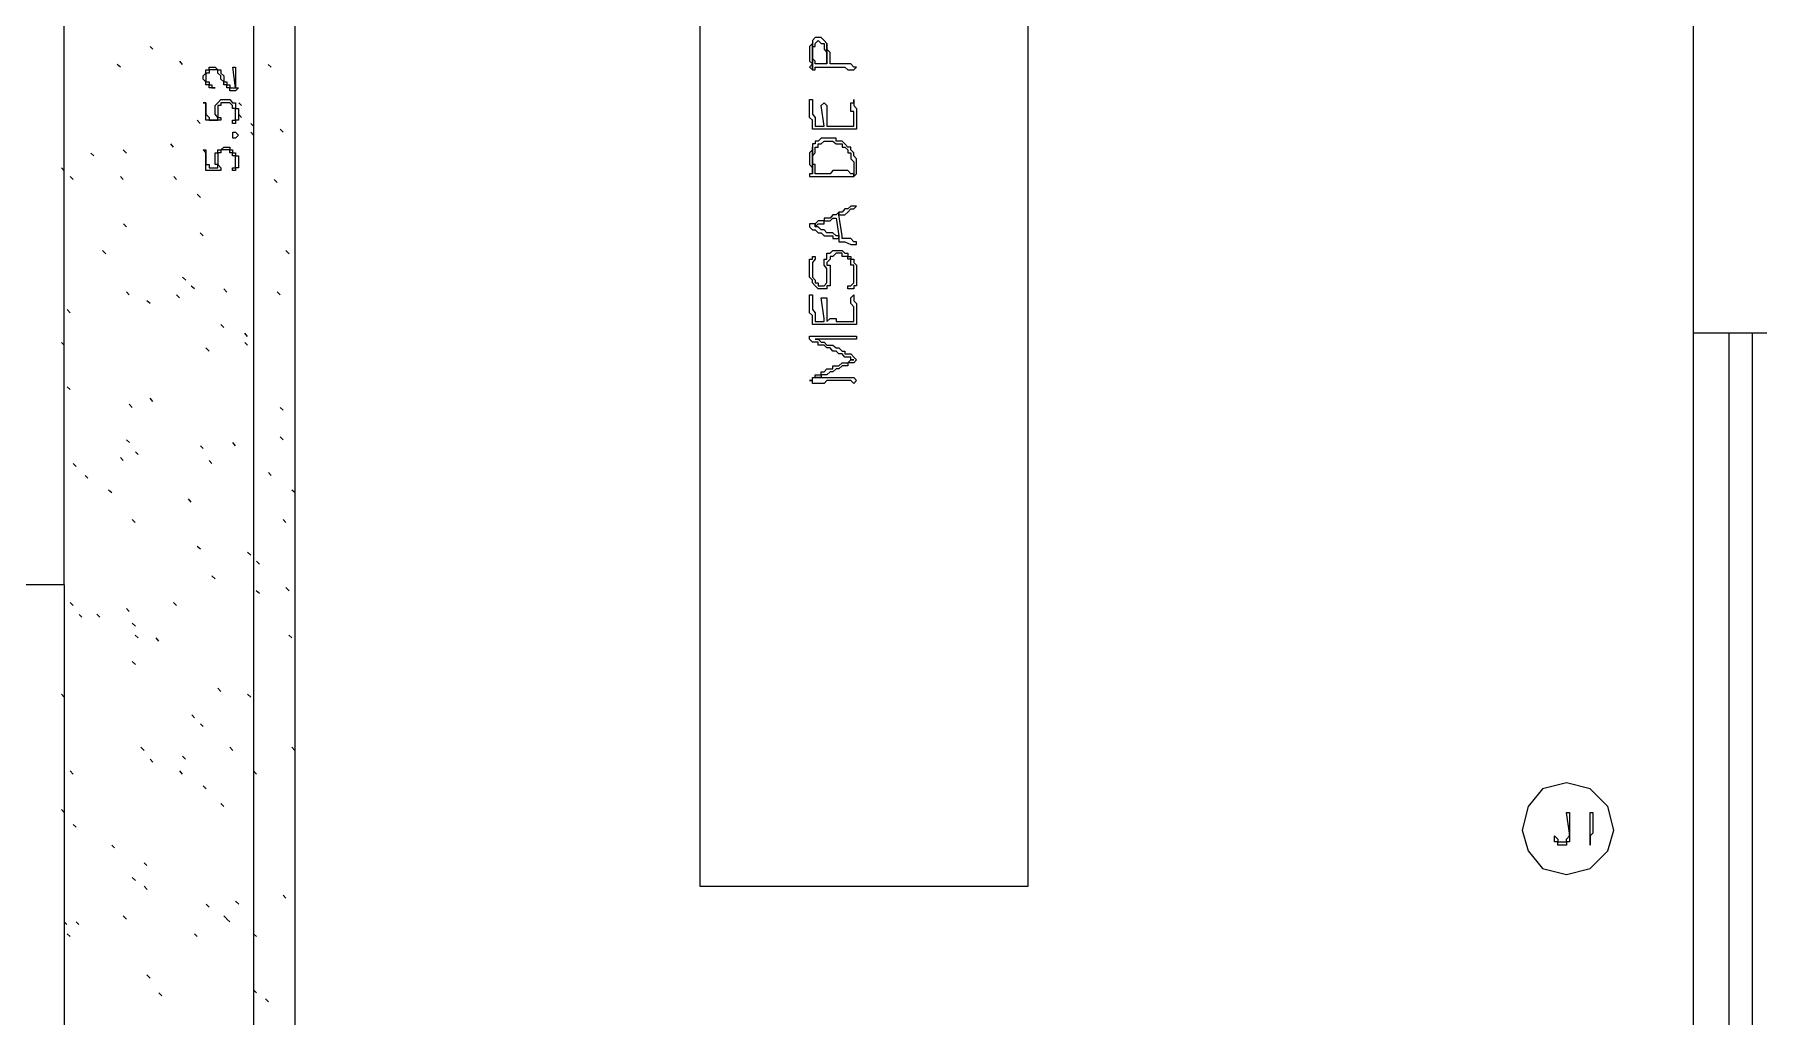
# Model space of a CAD drawing. Header units: millimetres. Extents: x -518.8 to -461.2, y 3.5 to 44.2.
# Drawn here: x -504.104 to -500.393, y 20.626 to 22.739 of the extents above; entities that cross this region are included whole.
import ezdxf

# ---------------------------------------------------------------- set-up
doc = ezdxf.new("R2010")
doc.units = ezdxf.units.MM
doc.header["$MEASUREMENT"] = 0
for name, color, linetype in [('10', 10, 'Continuous'), ('12', 12, 'Continuous'), ('151', 151, 'Continuous'), ('16', 16, 'Continuous'), ('8', 8, 'Continuous'), ('MYSOLIDS', 7, 'Continuous')]:
    doc.layers.add(name, color=color, linetype=linetype)

msp = doc.modelspace()

# ---------------------------------------------------------------- linework, layer by layer
at = {"layer": '10'}
for points in [[(-500.5324, 22.0962), (-500.5324, 22.8985)], [(-500.3346, 22.0962), (-500.5324, 22.0962)], [(-504.0399, 21.5548), (-504.2436, 21.5548)], [(-504.0399, 21.5548), (-504.0399, 19.7917)]]:
    msp.add_lwpolyline(points, dxfattribs=at)
at = {"layer": '12'}
msp.add_lwpolyline([(-500.7038, 21.027), (-500.7166, 21.0774), (-500.7549, 21.1157), (-500.806, 21.1285), (-500.8572, 21.1157), (-500.8887, 21.0774), (-500.9015, 21.027), (-500.8887, 20.9819), (-500.8572, 20.9443), (-500.806, 20.9315), (-500.7549, 20.9443), (-500.7166, 20.9819), (-500.7038, 21.027)], dxfattribs=at)
at = {"layer": '151'}
for points in [[(-502.0346, 19.7917), (-502.0346, 20.2947), (-503.5429, 20.2947), (-503.5429, 25.324)], [(-502.6714, 20.906), (-501.9647, 20.906), (-501.9647, 23.9172), (-502.6714, 23.9172), (-502.6714, 20.906)], [(-503.8489, 22.7075), (-503.8549, 22.7135)], [(-503.785, 22.6751), (-503.791, 22.6819)], [(-503.9188, 22.6691), (-503.9256, 22.6751)], [(-503.594, 22.6691), (-503.6008, 22.6751)], [(-503.6579, 22.5864), (-503.6639, 22.5924)], [(-503.6579, 22.5609), (-503.6639, 22.5669)], [(-503.7474, 22.5481), (-503.7534, 22.5548)], [(-503.6324, 22.5421), (-503.6384, 22.5481)], [(-503.6324, 22.5225), (-503.6384, 22.5293)], [(-503.5684, 22.5293), (-503.5752, 22.5353)], [(-503.906, 22.4842), (-503.9128, 22.4909)], [(-503.8045, 22.4969), (-503.8105, 22.5037)], [(-503.976, 22.4782), (-503.9827, 22.4842)], [(-504.0399, 22.4458), (-504.0459, 22.4526)], [(-504.0203, 22.427), (-504.0271, 22.4338)], [(-503.9128, 22.427), (-503.9188, 22.4338)], [(-503.7978, 22.427), (-503.8038, 22.4338)], [(-503.5812, 22.421), (-503.588, 22.427)], [(-503.7466, 22.3887), (-503.7534, 22.3954)], [(-503.906, 22.3255), (-503.9121, 22.3315)], [(-503.7406, 22.306), (-503.7474, 22.3127)], [(-503.9504, 22.2676), (-503.9572, 22.2744)], [(-503.5557, 22.2676), (-503.5624, 22.2744)], [(-503.7782, 22.2105), (-503.785, 22.2172)], [(-503.7594, 22.1917), (-503.7662, 22.1977)], [(-503.9, 22.1789), (-503.906, 22.1857)], [(-503.8549, 22.1601), (-503.8617, 22.1661)], [(-503.7918, 22.1729), (-503.7978, 22.1789)], [(-503.6895, 22.1849), (-503.6963, 22.1917)], [(-503.5752, 22.1789), (-503.5812, 22.1857)], [(-504.0271, 22.1406), (-504.0331, 22.1473)], [(-503.6963, 22.109), (-503.7023, 22.115)], [(-503.6451, 22.0894), (-503.6511, 22.0962)], [(-504.0399, 22.0706), (-504.0459, 22.0766)], [(-503.7278, 22.0578), (-503.7346, 22.0646)], [(-503.6451, 22.0706), (-503.6511, 22.0766)], [(-504.0271, 21.9751), (-504.0331, 21.9812)], [(-503.8933, 21.9368), (-503.9, 21.9436)], [(-503.8489, 21.9496), (-503.8549, 21.9563)], [(-503.5684, 21.9308), (-503.5752, 21.9368)], [(-503.8993, 21.8609), (-503.906, 21.8669)], [(-503.6707, 21.8541), (-503.6767, 21.8609)], [(-503.5684, 21.8669), (-503.5752, 21.8736)], [(-503.9128, 21.8225), (-503.9188, 21.8285)], [(-503.8805, 21.8353), (-503.8865, 21.8413)], [(-503.7406, 21.8481), (-503.7466, 21.8541)], [(-503.7218, 21.8157), (-503.7278, 21.8225)], [(-504.0143, 21.8097), (-504.0203, 21.8157)], [(-503.9887, 21.7842), (-503.9948, 21.7902)], [(-503.594, 21.7902), (-503.6, 21.7969)], [(-503.9376, 21.7526), (-503.9444, 21.7586)], [(-503.5429, 21.7526), (-503.5496, 21.7586)], [(-503.7662, 21.733), (-503.7722, 21.7398)], [(-503.8872, 21.6887), (-503.8933, 21.6954)], [(-503.5624, 21.6887), (-503.5684, 21.6954)], [(-503.7466, 21.6315), (-503.7534, 21.6375)], [(-503.6384, 21.6188), (-503.6451, 21.6248)], [(-503.6196, 21.5992), (-503.6256, 21.606)], [(-503.7151, 21.5676), (-503.7218, 21.5744)], [(-503.6196, 21.536), (-503.6263, 21.5421)], [(-503.5557, 21.5421), (-503.5624, 21.5488)], [(-504.0203, 21.5105), (-504.0271, 21.5165)], [(-504.0015, 21.4849), (-504.0075, 21.4909)], [(-503.9632, 21.4849), (-503.9699, 21.4917)], [(-503.9, 21.4977), (-503.906, 21.5037)], [(-503.7978, 21.5105), (-503.8045, 21.5165)], [(-503.8865, 21.4661), (-503.8933, 21.4721)], [(-503.8805, 21.4406), (-503.8872, 21.4466)], [(-503.8361, 21.4338), (-503.8421, 21.4406)], [(-503.5496, 21.4406), (-503.5564, 21.4466)], [(-503.8865, 21.3834), (-503.8933, 21.3894)], [(-504.0399, 21.3127), (-504.0459, 21.3195)], [(-503.7023, 21.3255), (-503.709, 21.3323)], [(-503.6384, 21.3127), (-503.6451, 21.3195)], [(-503.7594, 21.2684), (-503.7654, 21.2751)], [(-503.7406, 21.2496), (-503.7466, 21.2556)], [(-503.8677, 21.1985), (-503.8745, 21.2052)], [(-503.6767, 21.1985), (-503.6835, 21.2052)], [(-503.5436, 21.1985), (-503.5496, 21.2052)], [(-503.8489, 21.1729), (-503.8549, 21.1797)], [(-503.779, 21.1797), (-503.785, 21.1857)], [(-504.0203, 21.1473), (-504.0271, 21.1541)], [(-503.785, 21.1473), (-503.791, 21.1541)], [(-503.7339, 21.1157), (-503.7406, 21.1218)], [(-503.6256, 21.1473), (-503.6324, 21.1541)], [(-503.6963, 21.0774), (-503.7023, 21.0842)], [(-504.0399, 21.0646), (-504.0459, 21.0714)], [(-504.0143, 21.033), (-504.0203, 21.0391)], [(-503.9316, 20.9887), (-503.9376, 20.9947)], [(-503.8617, 20.9503), (-503.8677, 20.9563)], [(-503.8865, 20.918), (-503.8933, 20.9248)], [(-503.8609, 20.8992), (-503.8677, 20.906)], [(-503.7278, 20.8609), (-503.7339, 20.8676)], [(-503.6639, 20.8676), (-503.6707, 20.8736)], [(-503.5624, 20.8804), (-503.5684, 20.8864)], [(-504.0339, 20.8233), (-504.0399, 20.8293)], [(-504.0083, 20.8233), (-504.0143, 20.8293)], [(-503.906, 20.8353), (-503.9128, 20.8421)], [(-503.6895, 20.836), (-503.6963, 20.8421)], [(-503.6835, 20.8293), (-503.6895, 20.8353)], [(-504.0271, 20.7977), (-504.0331, 20.8037)], [(-503.7534, 20.7977), (-503.7594, 20.8037)], [(-503.6256, 20.7977), (-503.6324, 20.8037)], [(-503.8549, 20.7082), (-503.8617, 20.715)], [(-503.8293, 20.6699), (-503.8361, 20.6766)], [(-503.6256, 20.6766), (-503.6324, 20.6827)], [(-503.6, 20.6571), (-503.6068, 20.6639)]]:
    msp.add_lwpolyline(points, dxfattribs=at)
at = {"layer": '16'}
msp.add_lwpolyline([(-503.6324, 25.3744), (-503.6324, 19.7406)], dxfattribs=at)
at = {"layer": '8'}
for points in [[(-504.0399, 21.5548), (-504.0399, 23.5601)], [(-500.5324, 20.0909), (-500.5324, 22.0962)], [(-500.4557, 20.0909), (-500.4557, 22.0962)], [(-500.4053, 20.0909), (-500.4053, 22.0962)]]:
    msp.add_lwpolyline(points, dxfattribs=at)
at = {"layer": 'MYSOLIDS'}
for points in [[(-502.4354, 22.6691), (-502.4354, 22.6691), (-502.4293, 22.6631), (-502.4293, 22.6631), (-502.4293, 22.6631), (-502.4293, 22.7075), (-502.4293, 22.7075), (-502.4293, 22.7135), (-502.4233, 22.7135), (-502.4233, 22.7203), (-502.4233, 22.7203), (-502.4233, 22.7203), (-502.4166, 22.7263), (-502.4166, 22.7263), (-502.4105, 22.7203), (-502.4105, 22.7203), (-502.4038, 22.7203), (-502.4038, 22.7135), (-502.4038, 22.7135), (-502.4038, 22.7075), (-502.4038, 22.7075), (-502.3978, 22.7007), (-502.3978, 22.6947), (-502.3978, 22.6879), (-502.3978, 22.6879), (-502.3978, 22.6819), (-502.3978, 22.6759), (-502.3978, 22.7203), (-502.3978, 22.7203), (-502.4038, 22.7263), (-502.4038, 22.7263), (-502.4105, 22.733), (-502.4105, 22.733), (-502.4166, 22.733), (-502.4166, 22.733), (-502.4233, 22.733), (-502.4293, 22.7263), (-502.4293, 22.7263), (-502.4293, 22.7203), (-502.4293, 22.6759), (-502.4354, 22.6691), (-502.4354, 22.6691), (-502.4354, 22.6691)], [(-502.4354, 22.7007), (-502.4354, 22.7007), (-502.4354, 22.6947), (-502.4354, 22.6879), (-502.4354, 22.6879), (-502.4354, 22.6819), (-502.4293, 22.6759), (-502.4293, 22.6759), (-502.4293, 22.7203), (-502.4293, 22.7203), (-502.4354, 22.7135), (-502.4354, 22.7075), (-502.4354, 22.7007), (-502.4354, 22.7007)], [(-502.4293, 22.6631), (-502.4233, 22.6631), (-502.4233, 22.6631), (-502.4233, 22.6691), (-502.4166, 22.6691), (-502.4105, 22.6691), (-502.4038, 22.6691), (-502.4038, 22.6691), (-502.3978, 22.6691), (-502.391, 22.6691), (-502.391, 22.6691), (-502.385, 22.6691), (-502.3782, 22.6691), (-502.3722, 22.6691), (-502.3722, 22.6691), (-502.3654, 22.6691), (-502.3594, 22.6691), (-502.3527, 22.6631), (-502.3527, 22.6631), (-502.3466, 22.6631), (-502.3399, 22.6631), (-502.3399, 22.6631), (-502.3339, 22.6691), (-502.3339, 22.6691), (-502.3339, 22.6691), (-502.3399, 22.6691), (-502.3399, 22.6691), (-502.3466, 22.6759), (-502.3466, 22.6759), (-502.3527, 22.6759), (-502.3594, 22.6759), (-502.3654, 22.6759), (-502.3654, 22.6759), (-502.3722, 22.6759), (-502.3782, 22.6759), (-502.3782, 22.6759), (-502.385, 22.6759), (-502.385, 22.6759), (-502.391, 22.6759), (-502.391, 22.6759), (-502.391, 22.6759), (-502.391, 22.6819), (-502.391, 22.6879), (-502.391, 22.6947), (-502.391, 22.7007), (-502.391, 22.7007), (-502.3978, 22.7075), (-502.3978, 22.7135), (-502.3978, 22.7135), (-502.3978, 22.7203), (-502.3978, 22.6759), (-502.3978, 22.6759), (-502.4038, 22.6759), (-502.4038, 22.6759), (-502.4105, 22.6759), (-502.4166, 22.6759), (-502.4233, 22.6759), (-502.4233, 22.6759), (-502.4233, 22.6759), (-502.4233, 22.6819), (-502.4293, 22.6879), (-502.4293, 22.6879), (-502.4293, 22.6879), (-502.4293, 22.6947), (-502.4293, 22.7007), (-502.4293, 22.7075), (-502.4293, 22.6631), (-502.4293, 22.6631)], [(-503.6707, 22.6248), (-503.6767, 22.6691), (-503.6707, 22.6691), (-503.6707, 22.6691), (-503.6707, 22.6691), (-503.6707, 22.6691), (-503.6707, 22.6691), (-503.6707, 22.6691), (-503.6707, 22.6691), (-503.6707, 22.6691), (-503.6707, 22.6248), (-503.6647, 22.6248), (-503.6647, 22.6248), (-503.6647, 22.6248), (-503.6647, 22.6248), (-503.6707, 22.618), (-503.6707, 22.618), (-503.6707, 22.618), (-503.6707, 22.618), (-503.6767, 22.618), (-503.6767, 22.618), (-503.6835, 22.618), (-503.6835, 22.6248), (-503.6835, 22.6248), (-503.6895, 22.6248), (-503.6895, 22.6248), (-503.6895, 22.6308), (-503.6963, 22.6308), (-503.6963, 22.6308), (-503.6963, 22.6308), (-503.6963, 22.6375), (-503.6963, 22.6375), (-503.7023, 22.6436), (-503.7023, 22.6503), (-503.7023, 22.6503), (-503.7023, 22.6503), (-503.709, 22.6563), (-503.709, 22.6563), (-503.709, 22.6563), (-503.709, 22.6631), (-503.7151, 22.6631), (-503.7151, 22.6631), (-503.7218, 22.6631), (-503.7218, 22.6631), (-503.7218, 22.6631), (-503.7278, 22.6631), (-503.7278, 22.6631), (-503.7278, 22.6563), (-503.7346, 22.6563), (-503.7346, 22.6563), (-503.7346, 22.6503), (-503.7346, 22.6503), (-503.7346, 22.6436), (-503.7346, 22.6436), (-503.7346, 22.6375), (-503.7278, 22.6375), (-503.7278, 22.6375), (-503.7278, 22.6308), (-503.7218, 22.6308), (-503.7218, 22.6308), (-503.7218, 22.6308), (-503.7218, 22.6248), (-503.7151, 22.6248), (-503.7151, 22.6248), (-503.7151, 22.6248), (-503.7151, 22.6248), (-503.7218, 22.6248), (-503.7218, 22.6248), (-503.7218, 22.6248), (-503.7218, 22.6248), (-503.7278, 22.6248), (-503.7278, 22.6308), (-503.7278, 22.6308), (-503.7346, 22.6308), (-503.7346, 22.6308), (-503.7346, 22.6375), (-503.7346, 22.6375), (-503.7346, 22.6375), (-503.7406, 22.6436), (-503.7406, 22.6436), (-503.7406, 22.6503), (-503.7406, 22.6503), (-503.7346, 22.6563), (-503.7346, 22.6563), (-503.7346, 22.6631), (-503.7346, 22.6631), (-503.7346, 22.6631), (-503.7278, 22.6631), (-503.7278, 22.6691), (-503.7278, 22.6691), (-503.7218, 22.6691), (-503.7218, 22.6691), (-503.7151, 22.6691), (-503.7151, 22.6691), (-503.7151, 22.6691), (-503.709, 22.6631), (-503.709, 22.6631), (-503.709, 22.6631), (-503.7023, 22.6631), (-503.7023, 22.6563), (-503.7023, 22.6563), (-503.7023, 22.6563), (-503.6963, 22.6503), (-503.6963, 22.6436), (-503.6963, 22.6436), (-503.6963, 22.6375), (-503.6895, 22.6375), (-503.6895, 22.6375), (-503.6895, 22.6308), (-503.6835, 22.6308), (-503.6835, 22.6308), (-503.6835, 22.6248), (-503.6767, 22.6248), (-503.6767, 22.6248), (-503.6707, 22.6248), (-503.6707, 22.6248), (-503.6707, 22.6248), (-503.6707, 22.6248)], [(-503.7278, 22.5548), (-503.7278, 22.5548), (-503.7218, 22.5548), (-503.7218, 22.5548), (-503.7218, 22.5548), (-503.7151, 22.5548), (-503.709, 22.5548), (-503.709, 22.5548), (-503.709, 22.5548), (-503.709, 22.5609), (-503.709, 22.5609), (-503.7151, 22.5676), (-503.7151, 22.5676), (-503.7151, 22.5676), (-503.7151, 22.5736), (-503.7151, 22.5736), (-503.7151, 22.5804), (-503.7151, 22.5804), (-503.7151, 22.5864), (-503.7151, 22.5864), (-503.709, 22.5924), (-503.709, 22.5924), (-503.709, 22.5924), (-503.709, 22.5924), (-503.7023, 22.5992), (-503.7023, 22.5992), (-503.6963, 22.5992), (-503.6963, 22.5992), (-503.6963, 22.5992), (-503.6895, 22.5992), (-503.6835, 22.5992), (-503.6835, 22.5992), (-503.6835, 22.5992), (-503.6775, 22.5924), (-503.6775, 22.5924), (-503.6775, 22.5924), (-503.6707, 22.5924), (-503.6707, 22.5864), (-503.6707, 22.5864), (-503.6707, 22.5804), (-503.6647, 22.5804), (-503.6647, 22.5804), (-503.6647, 22.5736), (-503.6647, 22.5736), (-503.6647, 22.5676), (-503.6647, 22.5609), (-503.6647, 22.5609), (-503.6647, 22.5548), (-503.6707, 22.5548), (-503.6707, 22.5548), (-503.6707, 22.5481), (-503.6707, 22.5481), (-503.6775, 22.5481), (-503.6775, 22.5481), (-503.6775, 22.5481), (-503.6775, 22.5481), (-503.6775, 22.5481), (-503.6775, 22.5548), (-503.6775, 22.5548), (-503.6775, 22.5548), (-503.6775, 22.5548), (-503.6707, 22.5548), (-503.6707, 22.5609), (-503.6707, 22.5609), (-503.6707, 22.5609), (-503.6707, 22.5676), (-503.6707, 22.5676), (-503.6707, 22.5736), (-503.6707, 22.5736), (-503.6707, 22.5804), (-503.6707, 22.5804), (-503.6775, 22.5804), (-503.6775, 22.5864), (-503.6775, 22.5864), (-503.6775, 22.5864), (-503.6835, 22.5924), (-503.6835, 22.5924), (-503.6895, 22.5924), (-503.6895, 22.5924), (-503.6963, 22.5924), (-503.6963, 22.5924), (-503.7023, 22.5924), (-503.7023, 22.5924), (-503.7023, 22.5924), (-503.7023, 22.5864), (-503.709, 22.5864), (-503.709, 22.5864), (-503.709, 22.5804), (-503.709, 22.5804), (-503.709, 22.5736), (-503.709, 22.5736), (-503.709, 22.5676), (-503.709, 22.5676), (-503.709, 22.5676), (-503.709, 22.5609), (-503.709, 22.5609), (-503.7023, 22.5609), (-503.7023, 22.5548), (-503.7023, 22.5548), (-503.7023, 22.5548), (-503.7023, 22.5548), (-503.7023, 22.5548), (-503.709, 22.5548), (-503.709, 22.5548), (-503.709, 22.5548), (-503.7151, 22.5548), (-503.7151, 22.5548), (-503.7151, 22.5548), (-503.7218, 22.5548), (-503.7278, 22.5548), (-503.7278, 22.5548), (-503.7278, 22.5548), (-503.7278, 22.5548), (-503.7346, 22.5548), (-503.7346, 22.5548), (-503.7346, 22.5548), (-503.7346, 22.5609), (-503.7346, 22.5609), (-503.7346, 22.5609), (-503.7346, 22.5676), (-503.7346, 22.5676), (-503.7346, 22.5736), (-503.7346, 22.5736), (-503.7346, 22.5804), (-503.7346, 22.5804), (-503.7346, 22.5864), (-503.7346, 22.5864), (-503.7346, 22.5924), (-503.7406, 22.5924), (-503.7406, 22.5924), (-503.7346, 22.5924), (-503.7346, 22.5924), (-503.7346, 22.5924), (-503.7346, 22.5924), (-503.7346, 22.5924), (-503.7346, 22.5924), (-503.7346, 22.5924), (-503.7346, 22.5924), (-503.7346, 22.5864), (-503.7346, 22.5804), (-503.7346, 22.5804), (-503.7346, 22.5736), (-503.7346, 22.5676), (-503.7346, 22.5676), (-503.7278, 22.5609), (-503.7278, 22.5609), (-503.7278, 22.5548), (-503.7278, 22.5548), (-503.7278, 22.5548), (-503.7278, 22.5548)], [(-502.4038, 22.5421), (-502.4105, 22.5864), (-502.4105, 22.5864), (-502.4038, 22.5924), (-502.4038, 22.5924), (-502.4038, 22.5924), (-502.4038, 22.5924), (-502.4038, 22.5924), (-502.4038, 22.5924), (-502.3978, 22.5864), (-502.3978, 22.5864), (-502.3978, 22.5421), (-502.391, 22.5421), (-502.391, 22.5421), (-502.391, 22.5421), (-502.391, 22.5421), (-502.385, 22.5421), (-502.3782, 22.5421), (-502.3782, 22.5421), (-502.3722, 22.5421), (-502.3722, 22.5421), (-502.3654, 22.5421), (-502.3594, 22.5421), (-502.3594, 22.5421), (-502.3527, 22.5421), (-502.3466, 22.5421), (-502.3399, 22.5421), (-502.3399, 22.5421), (-502.3399, 22.5481), (-502.3399, 22.5548), (-502.3399, 22.5548), (-502.3399, 22.5609), (-502.3399, 22.5676), (-502.3399, 22.5676), (-502.3399, 22.5736), (-502.3466, 22.5736), (-502.3466, 22.5804), (-502.3466, 22.5864), (-502.3466, 22.5924), (-502.3466, 22.5924), (-502.3399, 22.5924), (-502.3399, 22.5924), (-502.3399, 22.5992), (-502.3399, 22.5992), (-502.3399, 22.5924), (-502.3399, 22.5924), (-502.3399, 22.5864), (-502.3339, 22.5804), (-502.3339, 22.5804), (-502.3339, 22.5736), (-502.3339, 22.5676), (-502.3339, 22.5676), (-502.3339, 22.5609), (-502.3339, 22.5548), (-502.3339, 22.5481), (-502.3339, 22.5481), (-502.3339, 22.5481), (-502.3339, 22.5421), (-502.3339, 22.5421), (-502.3339, 22.5353), (-502.3339, 22.5353), (-502.3399, 22.5353), (-502.3399, 22.5353), (-502.3399, 22.5353), (-502.3466, 22.5353), (-502.3466, 22.5353), (-502.3527, 22.5353), (-502.3594, 22.5353), (-502.3654, 22.5353), (-502.3654, 22.5353), (-502.3722, 22.5353), (-502.3782, 22.5353), (-502.385, 22.5353), (-502.385, 22.5353), (-502.391, 22.5353), (-502.391, 22.5353), (-502.3978, 22.5353), (-502.4038, 22.5353), (-502.4105, 22.5353), (-502.4166, 22.5353), (-502.4166, 22.5353), (-502.4233, 22.5353), (-502.4233, 22.5353), (-502.4293, 22.5353), (-502.4293, 22.5353), (-502.4293, 22.5353), (-502.4293, 22.5353), (-502.4293, 22.5421), (-502.4293, 22.5421), (-502.4293, 22.5481), (-502.4293, 22.5481), (-502.4293, 22.5548), (-502.4293, 22.5548), (-502.4354, 22.5609), (-502.4354, 22.5676), (-502.4354, 22.5676), (-502.4354, 22.5736), (-502.4354, 22.5804), (-502.4354, 22.5804), (-502.4354, 22.5864), (-502.4354, 22.5864), (-502.4354, 22.5924), (-502.4354, 22.5924), (-502.4354, 22.5992), (-502.4354, 22.5992), (-502.4293, 22.5992), (-502.4293, 22.5992), (-502.4293, 22.5992), (-502.4293, 22.5924), (-502.4293, 22.5924), (-502.4293, 22.5864), (-502.4293, 22.5864), (-502.4293, 22.5804), (-502.4293, 22.5676), (-502.4293, 22.5676), (-502.4233, 22.5609), (-502.4233, 22.5548), (-502.4233, 22.5481), (-502.4233, 22.5481), (-502.4233, 22.5421), (-502.4233, 22.5421), (-502.4166, 22.5421), (-502.4166, 22.5421), (-502.4105, 22.5421), (-502.4038, 22.5421), (-502.4038, 22.5421), (-502.4038, 22.5421), (-502.4038, 22.5421), (-502.4038, 22.5421)], [(-503.6647, 22.5225), (-503.6707, 22.5165), (-503.6707, 22.5165), (-503.6707, 22.5165), (-503.6707, 22.5165), (-503.6767, 22.5165), (-503.6767, 22.5225), (-503.6767, 22.5225), (-503.6767, 22.5225), (-503.6767, 22.5293), (-503.6767, 22.5293), (-503.6707, 22.5293), (-503.6707, 22.5293), (-503.6707, 22.5293), (-503.6707, 22.5293), (-503.6647, 22.5225), (-503.6647, 22.5225), (-503.6647, 22.5225), (-503.6647, 22.5225), (-503.6647, 22.5225)], [(-503.7278, 22.4526), (-503.7278, 22.4526), (-503.7218, 22.4526), (-503.7218, 22.4526), (-503.7218, 22.4526), (-503.7151, 22.4526), (-503.709, 22.4526), (-503.709, 22.4526), (-503.709, 22.4526), (-503.709, 22.4526), (-503.709, 22.4594), (-503.7151, 22.4594), (-503.7151, 22.4594), (-503.7151, 22.4654), (-503.7151, 22.4654), (-503.7151, 22.4721), (-503.7151, 22.4721), (-503.7151, 22.4782), (-503.7151, 22.4782), (-503.7151, 22.4849), (-503.709, 22.4849), (-503.709, 22.4909), (-503.709, 22.4909), (-503.709, 22.4909), (-503.7023, 22.4909), (-503.7023, 22.4909), (-503.6963, 22.4969), (-503.6963, 22.4969), (-503.6963, 22.4969), (-503.6895, 22.4969), (-503.6835, 22.4969), (-503.6835, 22.4909), (-503.6835, 22.4909), (-503.6775, 22.4909), (-503.6775, 22.4909), (-503.6775, 22.4849), (-503.6707, 22.4849), (-503.6707, 22.4849), (-503.6707, 22.4782), (-503.6707, 22.4782), (-503.6647, 22.4782), (-503.6647, 22.4721), (-503.6647, 22.4721), (-503.6647, 22.4654), (-503.6647, 22.4654), (-503.6647, 22.4594), (-503.6647, 22.4594), (-503.6647, 22.4526), (-503.6707, 22.4526), (-503.6707, 22.4526), (-503.6707, 22.4466), (-503.6707, 22.4466), (-503.6775, 22.4466), (-503.6775, 22.4466), (-503.6775, 22.4466), (-503.6775, 22.4466), (-503.6775, 22.4466), (-503.6775, 22.4466), (-503.6775, 22.4466), (-503.6775, 22.4526), (-503.6775, 22.4526), (-503.6707, 22.4526), (-503.6707, 22.4526), (-503.6707, 22.4526), (-503.6707, 22.4594), (-503.6707, 22.4594), (-503.6707, 22.4654), (-503.6707, 22.4654), (-503.6707, 22.4721), (-503.6707, 22.4721), (-503.6707, 22.4782), (-503.6775, 22.4782), (-503.6775, 22.4782), (-503.6775, 22.4849), (-503.6775, 22.4849), (-503.6835, 22.4849), (-503.6835, 22.4909), (-503.6895, 22.4909), (-503.6895, 22.4909), (-503.6963, 22.4909), (-503.6963, 22.4909), (-503.7023, 22.4909), (-503.7023, 22.4849), (-503.7023, 22.4849), (-503.7023, 22.4849), (-503.709, 22.4849), (-503.709, 22.4782), (-503.709, 22.4782), (-503.709, 22.4721), (-503.709, 22.4721), (-503.709, 22.4654), (-503.709, 22.4654), (-503.709, 22.4654), (-503.709, 22.4594), (-503.709, 22.4594), (-503.709, 22.4594), (-503.7023, 22.4526), (-503.7023, 22.4526), (-503.7023, 22.4526), (-503.7023, 22.4526), (-503.7023, 22.4466), (-503.7023, 22.4466), (-503.709, 22.4466), (-503.709, 22.4466), (-503.709, 22.4466), (-503.7151, 22.4466), (-503.7151, 22.4466), (-503.7151, 22.4466), (-503.7218, 22.4466), (-503.7278, 22.4466), (-503.7278, 22.4466), (-503.7278, 22.4466), (-503.7278, 22.4466), (-503.7346, 22.4466), (-503.7346, 22.4526), (-503.7346, 22.4526), (-503.7346, 22.4526), (-503.7346, 22.4594), (-503.7346, 22.4594), (-503.7346, 22.4594), (-503.7346, 22.4654), (-503.7346, 22.4654), (-503.7346, 22.4721), (-503.7346, 22.4721), (-503.7346, 22.4782), (-503.7346, 22.4782), (-503.7346, 22.4849), (-503.7346, 22.4849), (-503.7406, 22.4909), (-503.7406, 22.4909), (-503.7346, 22.4909), (-503.7346, 22.4909), (-503.7346, 22.4909), (-503.7346, 22.4909), (-503.7346, 22.4909), (-503.7346, 22.4909), (-503.7346, 22.4909), (-503.7346, 22.4849), (-503.7346, 22.4849), (-503.7346, 22.4782), (-503.7346, 22.4721), (-503.7346, 22.4721), (-503.7346, 22.4654), (-503.7346, 22.4594), (-503.7278, 22.4594), (-503.7278, 22.4526), (-503.7278, 22.4526), (-503.7278, 22.4526), (-503.7278, 22.4526), (-503.7278, 22.4526)], [(-502.4354, 22.4398), (-502.4354, 22.4338), (-502.4293, 22.4338), (-502.4233, 22.4338), (-502.4233, 22.4338), (-502.4166, 22.4338), (-502.4166, 22.4338), (-502.4105, 22.4338), (-502.4038, 22.4338), (-502.3978, 22.4338), (-502.3978, 22.4338), (-502.391, 22.4338), (-502.385, 22.4338), (-502.3782, 22.4338), (-502.3782, 22.4338), (-502.3722, 22.4338), (-502.3654, 22.4338), (-502.3654, 22.4338), (-502.3594, 22.4338), (-502.3527, 22.4338), (-502.3466, 22.4338), (-502.3399, 22.4338), (-502.3399, 22.4338), (-502.3399, 22.4398), (-502.3466, 22.4398), (-502.3466, 22.4398), (-502.3527, 22.4466), (-502.3594, 22.4466), (-502.3594, 22.4466), (-502.3654, 22.4466), (-502.3722, 22.4466), (-502.3722, 22.4466), (-502.3782, 22.4466), (-502.385, 22.4466), (-502.385, 22.4466), (-502.391, 22.4398), (-502.3978, 22.4398), (-502.4038, 22.4398), (-502.4038, 22.4398), (-502.4105, 22.4398), (-502.4166, 22.4398), (-502.4233, 22.4398), (-502.4233, 22.4398), (-502.4233, 22.4466), (-502.4233, 22.4466), (-502.4233, 22.4526), (-502.4233, 22.4594), (-502.4293, 22.4594), (-502.4293, 22.4654), (-502.4293, 22.4721), (-502.4293, 22.4721), (-502.4293, 22.4969), (-502.4293, 22.4969), (-502.4293, 22.4398), (-502.4354, 22.4398), (-502.4354, 22.4398), (-502.4354, 22.4398)], [(-502.4354, 22.4721), (-502.4354, 22.4721), (-502.4354, 22.4654), (-502.4354, 22.4594), (-502.4354, 22.4594), (-502.4354, 22.4594), (-502.4293, 22.4526), (-502.4293, 22.4466), (-502.4293, 22.4398), (-502.4293, 22.4969), (-502.4293, 22.4909), (-502.4354, 22.4849), (-502.4354, 22.4782), (-502.4354, 22.4721), (-502.4354, 22.4721)], [(-502.4293, 22.4969), (-502.4293, 22.4721), (-502.4293, 22.4721), (-502.4293, 22.4782), (-502.4233, 22.4849), (-502.4233, 22.4909), (-502.4233, 22.4909), (-502.4233, 22.4969), (-502.4166, 22.4969), (-502.4166, 22.4969), (-502.4166, 22.5037), (-502.4105, 22.5037), (-502.4105, 22.5037), (-502.4038, 22.5097), (-502.3978, 22.5097), (-502.391, 22.5097), (-502.391, 22.5097), (-502.385, 22.5097), (-502.3782, 22.5037), (-502.3782, 22.5037), (-502.3722, 22.5037), (-502.3654, 22.5037), (-502.3654, 22.4969), (-502.3594, 22.4969), (-502.3594, 22.4969), (-502.3527, 22.4909), (-502.3527, 22.4849), (-502.3466, 22.4849), (-502.3466, 22.4782), (-502.3466, 22.4782), (-502.3466, 22.4721), (-502.3399, 22.4654), (-502.3399, 22.4654), (-502.3399, 22.4654), (-502.3399, 22.4594), (-502.3399, 22.4526), (-502.3399, 22.4466), (-502.3399, 22.4398), (-502.3399, 22.4338), (-502.3399, 22.4338), (-502.3339, 22.4398), (-502.3339, 22.4398), (-502.3339, 22.4398), (-502.3339, 22.4466), (-502.3339, 22.4526), (-502.3339, 22.4526), (-502.3339, 22.4594), (-502.3339, 22.4654), (-502.3339, 22.4721), (-502.3339, 22.4721), (-502.3399, 22.4782), (-502.3399, 22.4782), (-502.3399, 22.4849), (-502.3466, 22.4909), (-502.3466, 22.4909), (-502.3466, 22.4909), (-502.3466, 22.4969), (-502.3527, 22.4969), (-502.3594, 22.5037), (-502.3594, 22.5037), (-502.3654, 22.5097), (-502.3654, 22.5097), (-502.3722, 22.5097), (-502.3782, 22.5097), (-502.3782, 22.5165), (-502.385, 22.5165), (-502.391, 22.5165), (-502.391, 22.5165), (-502.3978, 22.5165), (-502.3978, 22.5165), (-502.4038, 22.5165), (-502.4105, 22.5165), (-502.4166, 22.5097), (-502.4166, 22.5097), (-502.4233, 22.5097), (-502.4233, 22.5037), (-502.4233, 22.5037), (-502.4293, 22.5037), (-502.4293, 22.4969), (-502.4293, 22.4969)], [(-502.4233, 22.3315), (-502.4233, 22.3255), (-502.4233, 22.3255), (-502.4166, 22.3315), (-502.4166, 22.3315), (-502.4105, 22.3315), (-502.4038, 22.3315), (-502.4038, 22.3383), (-502.3978, 22.3383), (-502.391, 22.3383), (-502.391, 22.3383), (-502.385, 22.3443), (-502.3782, 22.3443), (-502.3782, 22.3443), (-502.3722, 22.306), (-502.3722, 22.3), (-502.3722, 22.2932), (-502.3654, 22.2932), (-502.3594, 22.2932), (-502.3594, 22.2932), (-502.3594, 22.2932), (-502.3466, 22.2872), (-502.3466, 22.2872), (-502.3399, 22.2872), (-502.3399, 22.2872), (-502.3339, 22.2872), (-502.3339, 22.2932), (-502.3339, 22.2932), (-502.3399, 22.2932), (-502.3399, 22.2932), (-502.3466, 22.3), (-502.3466, 22.3), (-502.3527, 22.3), (-502.3594, 22.3), (-502.3654, 22.3), (-502.3654, 22.306), (-502.3722, 22.3511), (-502.3722, 22.3571), (-502.3722, 22.3571), (-502.3782, 22.3511), (-502.385, 22.3511), (-502.385, 22.3511), (-502.391, 22.3443), (-502.3978, 22.3443), (-502.3978, 22.3443), (-502.4038, 22.3443), (-502.4038, 22.3383), (-502.4105, 22.3383), (-502.4105, 22.3383), (-502.4166, 22.3383), (-502.4166, 22.3383), (-502.4233, 22.3315), (-502.4233, 22.3315), (-502.4233, 22.3315)], [(-502.3722, 22.3571), (-502.3722, 22.3511), (-502.3654, 22.3511), (-502.3654, 22.3511), (-502.3594, 22.3511), (-502.3527, 22.3571), (-502.3527, 22.3571), (-502.3466, 22.3639), (-502.3399, 22.3639), (-502.3399, 22.3639), (-502.3339, 22.3699), (-502.3339, 22.3699), (-502.3339, 22.3699), (-502.3399, 22.3699), (-502.3399, 22.3699), (-502.3466, 22.3699), (-502.3527, 22.3639), (-502.3594, 22.3639), (-502.3594, 22.3639), (-502.3654, 22.3571), (-502.3722, 22.3571), (-502.3722, 22.3571)], [(-502.4354, 22.3255), (-502.4354, 22.3255), (-502.4354, 22.3255), (-502.4354, 22.3255), (-502.4293, 22.3188), (-502.4233, 22.3188), (-502.4233, 22.3188), (-502.4166, 22.3127), (-502.4105, 22.3127), (-502.4038, 22.306), (-502.3978, 22.306), (-502.391, 22.306), (-502.391, 22.306), (-502.385, 22.306), (-502.385, 22.3), (-502.3782, 22.3), (-502.3722, 22.3), (-502.3722, 22.306), (-502.3782, 22.306), (-502.3782, 22.306), (-502.385, 22.3127), (-502.391, 22.3127), (-502.3978, 22.3127), (-502.3978, 22.3127), (-502.3978, 22.3127), (-502.4038, 22.3188), (-502.4038, 22.3188), (-502.4105, 22.3188), (-502.4166, 22.3255), (-502.4233, 22.3255), (-502.4233, 22.3255), (-502.4233, 22.3315), (-502.4293, 22.3315), (-502.4354, 22.3315), (-502.4354, 22.3255), (-502.4354, 22.3255)], [(-502.4233, 22.2556), (-502.4233, 22.2556), (-502.4233, 22.2556), (-502.4233, 22.2556), (-502.4233, 22.2556), (-502.4293, 22.2488), (-502.4293, 22.2428), (-502.4293, 22.2428), (-502.4293, 22.236), (-502.4293, 22.236), (-502.4293, 22.23), (-502.4293, 22.2233), (-502.4293, 22.2233), (-502.4293, 22.2172), (-502.4233, 22.2105), (-502.4233, 22.2105), (-502.4233, 22.2045), (-502.4166, 22.2045), (-502.4166, 22.1985), (-502.4105, 22.1985), (-502.4105, 22.1985), (-502.4038, 22.1985), (-502.3978, 22.2045), (-502.3978, 22.2045), (-502.3978, 22.2105), (-502.3978, 22.2105), (-502.3978, 22.2172), (-502.3978, 22.2172), (-502.3978, 22.2233), (-502.3978, 22.23), (-502.3978, 22.23), (-502.3978, 22.236), (-502.4038, 22.2428), (-502.4038, 22.2428), (-502.4038, 22.2488), (-502.4038, 22.2556), (-502.3978, 22.2556), (-502.3978, 22.2616), (-502.3978, 22.2684), (-502.3978, 22.2684), (-502.391, 22.2684), (-502.385, 22.2744), (-502.385, 22.2744), (-502.3782, 22.2744), (-502.3782, 22.2744), (-502.3722, 22.2744), (-502.3654, 22.2744), (-502.3654, 22.2744), (-502.3594, 22.2684), (-502.3527, 22.2684), (-502.3527, 22.2616), (-502.3466, 22.2616), (-502.3466, 22.2556), (-502.3466, 22.2556), (-502.3399, 22.2556), (-502.3399, 22.2488), (-502.3399, 22.2488), (-502.3339, 22.2428), (-502.3339, 22.236), (-502.3339, 22.236), (-502.3339, 22.23), (-502.3339, 22.2233), (-502.3339, 22.2172), (-502.3339, 22.2172), (-502.3339, 22.2105), (-502.3339, 22.2045), (-502.3339, 22.2045), (-502.3339, 22.1985), (-502.3399, 22.1985), (-502.3399, 22.1917), (-502.3466, 22.1917), (-502.3466, 22.1917), (-502.3527, 22.1917), (-502.3527, 22.1917), (-502.3527, 22.1917), (-502.3527, 22.1917), (-502.3527, 22.1917), (-502.3527, 22.1985), (-502.3527, 22.1985), (-502.3466, 22.1985), (-502.3466, 22.1985), (-502.3466, 22.1985), (-502.3399, 22.2045), (-502.3399, 22.2045), (-502.3399, 22.2105), (-502.3399, 22.2105), (-502.3399, 22.2172), (-502.3399, 22.2233), (-502.3399, 22.23), (-502.3399, 22.23), (-502.3399, 22.236), (-502.3399, 22.2428), (-502.3466, 22.2428), (-502.3466, 22.2488), (-502.3466, 22.2556), (-502.3466, 22.2556), (-502.3527, 22.2556), (-502.3527, 22.2616), (-502.3594, 22.2616), (-502.3654, 22.2616), (-502.3654, 22.2684), (-502.3722, 22.2684), (-502.3782, 22.2684), (-502.3782, 22.2684), (-502.385, 22.2616), (-502.391, 22.2616), (-502.391, 22.2616), (-502.391, 22.2556), (-502.391, 22.2556), (-502.3978, 22.2488), (-502.3978, 22.2488), (-502.3978, 22.2428), (-502.391, 22.2428), (-502.391, 22.236), (-502.391, 22.23), (-502.391, 22.2233), (-502.391, 22.2172), (-502.391, 22.2172), (-502.391, 22.2105), (-502.391, 22.2045), (-502.391, 22.2045), (-502.391, 22.1985), (-502.3978, 22.1985), (-502.3978, 22.1917), (-502.4038, 22.1917), (-502.4038, 22.1917), (-502.4105, 22.1917), (-502.4105, 22.1917), (-502.4166, 22.1917), (-502.4166, 22.1917), (-502.4233, 22.1985), (-502.4233, 22.1985), (-502.4293, 22.2045), (-502.4293, 22.2045), (-502.4293, 22.2105), (-502.4354, 22.2172), (-502.4354, 22.2172), (-502.4354, 22.2233), (-502.4354, 22.23), (-502.4354, 22.236), (-502.4354, 22.236), (-502.4354, 22.2428), (-502.4354, 22.2428), (-502.4354, 22.2488), (-502.4354, 22.2556), (-502.4293, 22.2556), (-502.4293, 22.2616), (-502.4233, 22.2616), (-502.4233, 22.2616), (-502.4233, 22.2616), (-502.4233, 22.2556), (-502.4233, 22.2556), (-502.4233, 22.2556), (-502.4233, 22.2556), (-502.4233, 22.2556)], [(-502.4038, 22.1278), (-502.4105, 22.1729), (-502.4105, 22.1729), (-502.4038, 22.1729), (-502.4038, 22.1729), (-502.4038, 22.1729), (-502.4038, 22.1729), (-502.4038, 22.1729), (-502.4038, 22.1729), (-502.3978, 22.1729), (-502.3978, 22.1729), (-502.3978, 22.1218), (-502.391, 22.1278), (-502.391, 22.1278), (-502.391, 22.1278), (-502.391, 22.1278), (-502.385, 22.1278), (-502.3782, 22.1278), (-502.3782, 22.1218), (-502.3722, 22.1218), (-502.3722, 22.1218), (-502.3654, 22.1218), (-502.3594, 22.1218), (-502.3594, 22.1218), (-502.3527, 22.1218), (-502.3466, 22.1218), (-502.3399, 22.1218), (-502.3399, 22.1218), (-502.3399, 22.1278), (-502.3399, 22.1345), (-502.3399, 22.1345), (-502.3399, 22.1406), (-502.3399, 22.1473), (-502.3399, 22.1533), (-502.3399, 22.1533), (-502.3466, 22.1601), (-502.3466, 22.1601), (-502.3466, 22.1661), (-502.3466, 22.1729), (-502.3466, 22.1729), (-502.3399, 22.1789), (-502.3399, 22.1789), (-502.3399, 22.1789), (-502.3399, 22.1789), (-502.3399, 22.1789), (-502.3399, 22.1729), (-502.3399, 22.1661), (-502.3339, 22.1601), (-502.3339, 22.1601), (-502.3339, 22.1533), (-502.3339, 22.1533), (-502.3339, 22.1473), (-502.3339, 22.1406), (-502.3339, 22.1345), (-502.3339, 22.1345), (-502.3339, 22.1278), (-502.3339, 22.1278), (-502.3339, 22.1218), (-502.3339, 22.1218), (-502.3339, 22.115), (-502.3339, 22.115), (-502.3399, 22.115), (-502.3399, 22.115), (-502.3399, 22.115), (-502.3466, 22.115), (-502.3466, 22.115), (-502.3527, 22.115), (-502.3594, 22.115), (-502.3654, 22.115), (-502.3654, 22.115), (-502.3722, 22.115), (-502.3782, 22.115), (-502.385, 22.115), (-502.385, 22.115), (-502.391, 22.115), (-502.391, 22.115), (-502.3978, 22.115), (-502.4038, 22.115), (-502.4105, 22.115), (-502.4166, 22.115), (-502.4166, 22.115), (-502.4233, 22.115), (-502.4233, 22.115), (-502.4293, 22.115), (-502.4293, 22.115), (-502.4293, 22.115), (-502.4293, 22.115), (-502.4293, 22.1218), (-502.4293, 22.1218), (-502.4293, 22.1278), (-502.4293, 22.1345), (-502.4293, 22.1345), (-502.4293, 22.1345), (-502.4354, 22.1406), (-502.4354, 22.1473), (-502.4354, 22.1473), (-502.4354, 22.1533), (-502.4354, 22.1601), (-502.4354, 22.1601), (-502.4354, 22.1661), (-502.4354, 22.1729), (-502.4354, 22.1729), (-502.4354, 22.1729), (-502.4354, 22.1789), (-502.4354, 22.1789), (-502.4293, 22.1789), (-502.4293, 22.1789), (-502.4293, 22.1789), (-502.4293, 22.1789), (-502.4293, 22.1729), (-502.4293, 22.1661), (-502.4293, 22.1661), (-502.4293, 22.1601), (-502.4293, 22.1533), (-502.4293, 22.1473), (-502.4233, 22.1406), (-502.4233, 22.1345), (-502.4233, 22.1278), (-502.4233, 22.1278), (-502.4233, 22.1218), (-502.4233, 22.1218), (-502.4166, 22.1218), (-502.4166, 22.1218), (-502.4105, 22.1218), (-502.4038, 22.1218), (-502.4038, 22.1278), (-502.4038, 22.1278), (-502.4038, 22.1278), (-502.4038, 22.1278)], [(-502.4233, 22.0007), (-502.4166, 22.0007), (-502.4105, 22.0007), (-502.4038, 22.0007), (-502.3978, 22.0007), (-502.3978, 22.0007), (-502.391, 22.0007), (-502.391, 22.0007), (-502.385, 22.0007), (-502.3782, 22.0007), (-502.3722, 22.0007), (-502.3722, 22.0007), (-502.3654, 22.0007), (-502.3654, 22.0007), (-502.3594, 22.0007), (-502.3527, 22.0007), (-502.3466, 22.0007), (-502.3466, 22.0007), (-502.3399, 22.0007), (-502.3399, 22.0007), (-502.3339, 21.9947), (-502.3339, 21.9947), (-502.3339, 21.9947), (-502.3339, 21.9947), (-502.3339, 21.9947), (-502.3339, 21.9947), (-502.3399, 21.9879), (-502.3399, 21.9879), (-502.3399, 21.9879), (-502.3399, 21.9879), (-502.3466, 21.9947), (-502.3527, 21.9947), (-502.3527, 21.9947), (-502.3594, 21.9947), (-502.3654, 21.9947), (-502.3722, 21.9947), (-502.3722, 21.9947), (-502.3782, 21.9947), (-502.385, 21.9947), (-502.391, 21.9947), (-502.391, 21.9947), (-502.3978, 21.9947), (-502.4038, 21.9879), (-502.4105, 21.9879), (-502.4105, 21.9879), (-502.4166, 21.9879), (-502.4233, 21.9879), (-502.4233, 21.9879), (-502.4233, 21.9879), (-502.4293, 21.9879), (-502.4293, 21.9879), (-502.4293, 21.9947), (-502.4293, 21.9947), (-502.4354, 21.9947), (-502.4354, 21.9947), (-502.4293, 21.9947), (-502.4293, 22.0007), (-502.4233, 22.0007), (-502.4233, 22.0067), (-502.4166, 22.0067), (-502.4166, 22.0067), (-502.4105, 22.0067), (-502.4105, 22.0135), (-502.4038, 22.0135), (-502.4038, 22.0135), (-502.3978, 22.0195), (-502.391, 22.0195), (-502.385, 22.0195), (-502.385, 22.0263), (-502.3782, 22.0263), (-502.3722, 22.0263), (-502.3722, 22.0263), (-502.3654, 22.0323), (-502.3594, 22.0323), (-502.3594, 22.0323), (-502.3527, 22.0323), (-502.3466, 22.0391), (-502.3466, 22.0391), (-502.3399, 22.0391), (-502.3466, 22.0391), (-502.3466, 22.0451), (-502.3527, 22.0451), (-502.3527, 22.0451), (-502.3594, 22.0451), (-502.3654, 22.0518), (-502.3654, 22.0518), (-502.3722, 22.0518), (-502.3782, 22.0578), (-502.3782, 22.0578), (-502.385, 22.0578), (-502.391, 22.0646), (-502.3978, 22.0646), (-502.3978, 22.0646), (-502.4038, 22.0706), (-502.4105, 22.0706), (-502.4166, 22.0706), (-502.4166, 22.0774), (-502.4233, 22.0774), (-502.4233, 22.0774), (-502.4293, 22.0774), (-502.4354, 22.0834), (-502.4354, 22.0834), (-502.4354, 22.0834), (-502.4354, 22.0834), (-502.4354, 22.0902), (-502.4354, 22.0902), (-502.4293, 22.0902), (-502.4293, 22.0902), (-502.3399, 22.0902), (-502.3339, 22.0902), (-502.3339, 22.0902), (-502.3339, 22.0902), (-502.3339, 22.0902), (-502.3339, 22.0834), (-502.3339, 22.0834), (-502.3399, 22.0834), (-502.3399, 22.0834), (-502.4233, 22.0834), (-502.4166, 22.0834), (-502.4105, 22.0774), (-502.4038, 22.0774), (-502.3978, 22.0706), (-502.391, 22.0706), (-502.385, 22.0706), (-502.3782, 22.0646), (-502.3782, 22.0646), (-502.3722, 22.0646), (-502.3654, 22.0578), (-502.3654, 22.0578), (-502.3594, 22.0578), (-502.3594, 22.0518), (-502.3527, 22.0518), (-502.3527, 22.0518), (-502.3527, 22.0518), (-502.3466, 22.0518), (-502.3399, 22.0451), (-502.3399, 22.0451), (-502.3339, 22.0391), (-502.3339, 22.0391), (-502.3339, 22.0391), (-502.3339, 22.0391), (-502.3339, 22.0391), (-502.3399, 22.0323), (-502.3399, 22.0323), (-502.3466, 22.0323), (-502.3466, 22.0323), (-502.3527, 22.0323), (-502.3527, 22.0263), (-502.3594, 22.0263), (-502.3654, 22.0263), (-502.3722, 22.0195), (-502.3782, 22.0195), (-502.3782, 22.0195), (-502.385, 22.0135), (-502.391, 22.0135), (-502.391, 22.0135), (-502.3978, 22.0067), (-502.4038, 22.0067), (-502.4038, 22.0067), (-502.4105, 22.0067), (-502.4105, 22.0007), (-502.4166, 22.0007), (-502.4166, 22.0007), (-502.4233, 22.0007), (-502.4233, 22.0007), (-502.4233, 22.0007), (-502.4233, 22.0007)], [(-500.7993, 21.0203), (-500.806, 21.0646), (-500.7993, 21.0646), (-500.7993, 21.0646), (-500.7993, 21.0646), (-500.7993, 21.0646), (-500.7993, 21.0646), (-500.7993, 21.0646), (-500.7993, 21.0646), (-500.7993, 21.0646), (-500.7993, 21.0203), (-500.7993, 21.0142), (-500.7993, 21.0142), (-500.7993, 21.0075), (-500.7993, 21.0075), (-500.7993, 21.0075), (-500.7993, 21.0015), (-500.7993, 21.0015), (-500.806, 21.0015), (-500.806, 20.9947), (-500.806, 20.9947), (-500.8121, 20.9947), (-500.8121, 20.9947), (-500.8188, 20.9947), (-500.8188, 20.9947), (-500.8188, 20.9947), (-500.8248, 20.9947), (-500.8248, 20.9947), (-500.8248, 21.0015), (-500.8316, 21.0015), (-500.8316, 21.0015), (-500.8316, 21.0075), (-500.8316, 21.0075), (-500.8316, 21.0075), (-500.8316, 21.0075), (-500.8316, 21.0142), (-500.8316, 21.0142), (-500.8248, 21.0075), (-500.8248, 21.0075), (-500.8248, 21.0075), (-500.8248, 21.0075), (-500.8248, 21.0015), (-500.8248, 21.0015), (-500.8248, 21.0015), (-500.8188, 21.0015), (-500.8188, 21.0015), (-500.8188, 21.0015), (-500.8121, 21.0015), (-500.8121, 21.0015), (-500.8121, 21.0015), (-500.806, 21.0015), (-500.806, 21.0075), (-500.806, 21.0075), (-500.806, 21.0075), (-500.7993, 21.0142), (-500.7993, 21.0142), (-500.7993, 21.0142), (-500.7993, 21.0142), (-500.7993, 21.0203), (-500.7993, 21.0203), (-500.7993, 21.0203), (-500.7993, 21.0203), (-500.7993, 21.0203)], [(-500.7549, 21.0015), (-500.7549, 21.0015), (-500.7549, 21.0075), (-500.7549, 21.0075), (-500.7549, 21.0075), (-500.7549, 21.0142), (-500.7549, 21.0142), (-500.7549, 21.0203), (-500.7549, 21.0203), (-500.7549, 21.027), (-500.7549, 21.033), (-500.7549, 21.033), (-500.7549, 21.0398), (-500.7549, 21.0398), (-500.7549, 21.0458), (-500.7549, 21.0458), (-500.7549, 21.0458), (-500.7549, 21.0518), (-500.7549, 21.0518), (-500.7549, 21.0586), (-500.7549, 21.0586), (-500.7549, 21.0646), (-500.7549, 21.0646), (-500.7549, 21.0646), (-500.7549, 21.0646), (-500.7549, 21.0646), (-500.7489, 21.0646), (-500.7489, 21.0646), (-500.7489, 21.0646), (-500.7489, 21.0586), (-500.7489, 21.0586), (-500.7489, 21.0518), (-500.7489, 21.0518), (-500.7489, 21.0458), (-500.7489, 21.0458), (-500.7489, 21.0398), (-500.7489, 21.0398), (-500.7489, 21.033), (-500.7489, 21.033), (-500.7489, 21.027), (-500.7489, 21.027), (-500.7489, 21.0203), (-500.7489, 21.0203), (-500.7549, 21.0142), (-500.7549, 21.0142), (-500.7549, 21.0075), (-500.7549, 21.0015), (-500.7549, 21.0015), (-500.7549, 21.0015), (-500.7549, 21.0015), (-500.7549, 20.9947), (-500.7549, 20.9947), (-500.7549, 20.9947), (-500.7549, 20.9947), (-500.7549, 20.9947), (-500.7549, 20.9947), (-500.7549, 21.0015), (-500.7549, 21.0015), (-500.7549, 21.0015), (-500.7549, 21.0015), (-500.7549, 21.0015)]]:
    msp.add_lwpolyline(points, dxfattribs=at)

doc.saveas('drawing.dxf')
